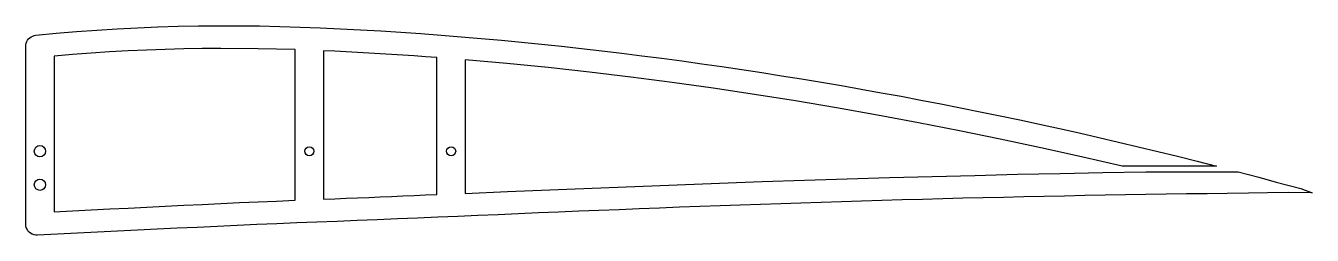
# Model space of a CAD drawing. Header units: millimetres. Extents: x 70 to 297, y -8 to 29.
import ezdxf

# ---------------------------------------------------------------- set-up
doc = ezdxf.new("R2010")
doc.units = ezdxf.units.MM

msp = doc.modelspace()

# ---------------------------------------------------------------- linework, layer by layer
for points in [[(72.1, -7.55), (71.77, -7.54), (71.46, -7.48), (71.15, -7.37), (70.87, -7.21), (70.62, -7), (70.4, -6.76), (70.23, -6.49), (70.1, -6.19), (70.03, -5.88), (70, 25.7), (70.02, 25.99), (70.09, 26.28), (70.19, 26.55), (70.33, 26.81), (70.51, 27.04), (70.73, 27.24), (70.97, 27.41), (71.23, 27.54), (71.51, 27.64), (71.79, 27.69), (75.37, 28.04), (78.94, 28.34), (82.52, 28.6), (86.1, 28.83), (89.69, 29.01), (93.27, 29.15), (96.85, 29.26), (100.44, 29.32), (104.03, 29.35), (107.61, 29.35), (111.2, 29.31), (114.78, 29.23), (118.37, 29.12), (121.93, 28.98), (125.47, 28.82), (129.03, 28.64), (132.58, 28.43), (136.13, 28.21), (139.68, 27.97), (143.22, 27.7), (146.77, 27.42), (150.31, 27.12), (153.86, 26.8), (157.4, 26.46), (160.94, 26.11), (164.48, 25.74), (168.01, 25.35), (171.55, 24.94), (175.08, 24.52), (178.61, 24.08), (182.14, 23.62), (185.67, 23.15), (189.19, 22.66), (192.71, 22.15), (196.23, 21.63), (199.75, 21.1), (203.27, 20.55), (206.78, 19.98), (210.29, 19.4), (213.8, 18.8), (217.31, 18.19), (220.81, 17.56), (224.31, 16.92), (227.81, 16.26), (231.31, 15.59), (234.8, 14.91), (238.29, 14.2), (241.78, 13.49), (245.27, 12.76), (248.75, 12.01), (252.23, 11.25), (255.7, 10.47), (259.18, 9.68), (262.65, 8.87), (266.11, 8.05), (269.58, 7.21), (273.03, 6.36), (276.5, 5.49), (279.95, 4.61), (263.3, 4.61), (256.14, 6.27), (248.97, 7.87), (241.79, 9.4), (234.6, 10.87), (227.39, 12.27), (220.17, 13.61), (212.95, 14.89), (205.71, 16.1), (198.46, 17.25), (191.2, 18.33), (183.94, 19.35), (176.66, 20.29), (169.38, 21.16), (162.09, 21.97), (154.8, 22.69), (147.5, 23.35), (147.5, -0.17), (154.96, 0.14), (162.42, 0.45), (169.88, 0.76), (177.36, 1.06), (184.83, 1.35), (192.32, 1.63), (199.81, 1.9), (207.3, 2.15), (214.8, 2.38), (222.31, 2.61), (229.82, 2.81), (237.34, 3), (244.86, 3.18), (252.39, 3.34), (259.92, 3.48), (267.47, 3.61), (283.77, 3.61), (287.4, 2.66), (290.46, 1.78), (294.79, 0.7), (296.82, -0.08), (292.69, -0.05), (288.94, -0.07), (285.57, -0.15), (281.82, -0.17), (278.29, -0.23), (274.67, -0.28), (271.08, -0.33), (267.5, -0.39), (263.9, -0.45), (260.32, -0.51), (256.73, -0.58), (253.14, -0.65), (249.56, -0.72), (245.98, -0.8), (242.4, -0.88), (238.82, -0.96), (235.24, -1.05), (231.66, -1.14), (228.09, -1.23), (224.51, -1.33), (220.94, -1.43), (217.37, -1.54), (213.8, -1.65), (210.23, -1.76), (206.66, -1.88), (203.1, -1.99), (199.53, -2.12), (195.97, -2.24), (192.4, -2.37), (188.84, -2.5), (185.28, -2.63), (181.72, -2.77), (178.16, -2.91), (174.6, -3.05), (171.05, -3.19), (167.49, -3.34), (163.94, -3.48), (160.38, -3.63), (156.83, -3.78), (153.28, -3.93), (149.73, -4.08), (146.18, -4.23), (142.63, -4.38), (139.08, -4.53), (135.53, -4.68), (131.98, -4.82), (128.43, -4.97), (124.89, -5.11), (121.33, -5.25), (117.8, -5.39), (114.29, -5.53), (110.77, -5.68), (107.25, -5.83), (103.74, -5.99), (100.22, -6.16), (96.71, -6.33), (93.2, -6.5), (89.68, -6.68), (86.17, -6.85), (82.65, -7.03), (79.13, -7.21), (75.62, -7.38), (72.1, -7.55)], [(117.5, -1.39), (117.5, 25.15), (114.23, 25.24), (110.95, 25.31), (104.41, 25.35), (101.13, 25.33), (97.86, 25.28), (94.59, 25.19), (91.32, 25.07), (88.05, 24.92), (84.78, 24.74), (81.52, 24.52), (78.26, 24.27), (75, 23.99), (75, -3.41), (78.27, -3.25), (81.53, -3.08), (84.8, -2.92), (88.06, -2.76), (91.33, -2.59), (94.6, -2.43), (97.87, -2.27), (101.13, -2.11), (104.41, -1.96), (107.68, -1.81), (110.95, -1.66), (114.23, -1.53), (117.5, -1.39)], [(122.5, 24.95), (122.5, -1.2), (124.5, -1.12), (126.5, -1.04), (130.5, -0.88), (132.5, -0.79), (134.5, -0.71), (136.5, -0.63), (138.5, -0.55), (140.5, -0.46), (142.5, -0.38), (142.5, 23.75), (140.5, 23.9), (138.5, 24.04), (136.5, 24.18), (134.5, 24.31), (132.5, 24.43), (130.5, 24.55), (128.5, 24.66), (126.5, 24.76), (124.5, 24.86), (122.5, 24.95)]]:
    msp.add_lwpolyline(points, close=True)
for centre, radius in [((72.5, 7.25), 1), ((120, 7.25), 0.8), ((145, 7.25), 0.8), ((72.5, 1.35), 1)]:
    msp.add_circle(centre, radius)

doc.saveas('drawing.dxf')
